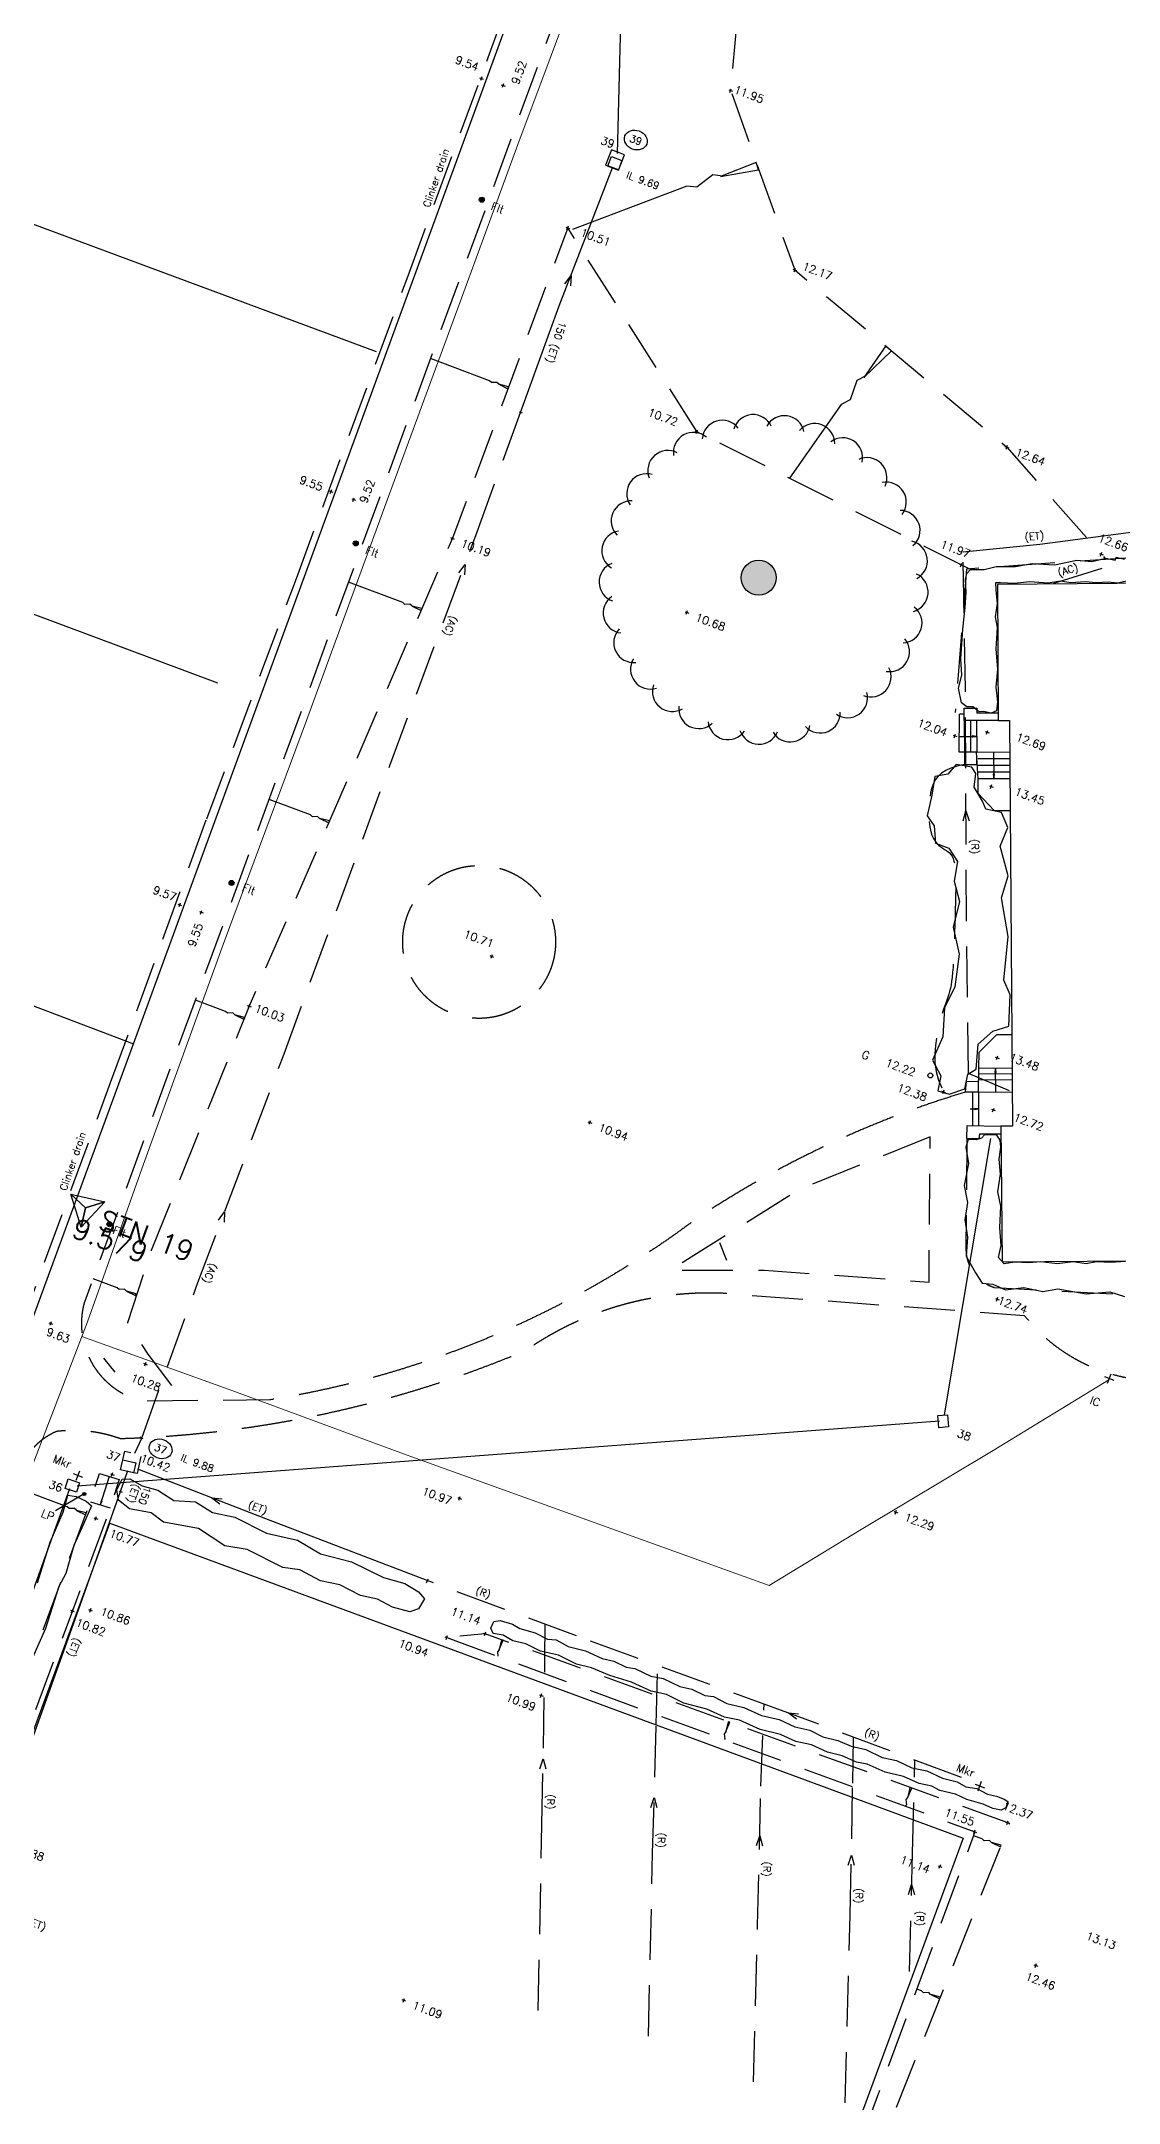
# Model space of a CAD drawing. Header units: millimetres. Extents: x 521005098 to 521837086, y 174609906 to 175681253.
# Drawn here: x 521393275 to 521447142, y 174879144 to 174982214 of the extents above; entities that cross this region are included whole.
import ezdxf
from ezdxf.enums import TextEntityAlignment as Align

# ---------------------------------------------------------------- set-up
doc = ezdxf.new("R2010")
doc.units = ezdxf.units.MM
doc.header["$LTSCALE"] = 200
for name, pattern in [('layout$0$DASHED', [19.05, 12.7, -6.35]), ('layout$0$HIDDEN', [9.525, 6.35, -3.175]), ('layout$0$survey$0$DASHED', [19.05, 12.7, -6.35])]:
    doc.linetypes.add(name, pattern=pattern)
for name, color, linetype in [('layout$0$ED-CHAMBER', 7, 'layout$0$HIDDEN'), ('layout$0$ED-STORM', 3, 'Continuous'), ('layout$0$EX_MCWS', 7, 'Continuous'), ('layout$0$survey$0$BOUNDARY', 8, 'Continuous'), ('layout$0$survey$0$BT', 8, 'Continuous'), ('layout$0$survey$0$BUILDING', 8, 'Continuous'), ('layout$0$survey$0$CONTROL', 8, 'Continuous'), ('layout$0$survey$0$DETAIL', 8, 'Continuous'), ('layout$0$survey$0$LEVEL', 8, 'Continuous'), ('layout$0$survey$0$MH_NUMBER', 8, 'Continuous'), ('layout$0$survey$0$SERVICE', 8, 'Continuous'), ('layout$0$survey$0$STAIRS', 8, 'Continuous'), ('layout$0$survey$0$TEXT_SERVICE', 8, 'Continuous'), ('layout$0$survey$0$VEGETATION', 8, 'Continuous')]:
    doc.layers.add(name, color=color, linetype=linetype)
doc.styles.add('layout$0$ROMANS', font='Romans.shx')
doc.styles.add('layout$0$survey$0$ROMANS', font='Romans.shx')

# ---------------------------------------------------------------- blocks, each defined once
blk = doc.blocks.new('layout$0$S')
at = {"layer": 'layout$0$ED-STORM'}
blk.add_lwpolyline([(-0.5, 0.15), (0, 0), (-0.5, -0.15)], dxfattribs=at)
blk = doc.blocks.new('layout')
at = {"layer": 'layout$0$survey$0$SERVICE', "linetype": 'Continuous'}
h = blk.add_hatch(color=256, dxfattribs=at)
edge = h.paths.add_edge_path()
edge.add_arc((521415298.6, 174974288.9), 125, 0, 360)
h = blk.add_hatch(color=256, dxfattribs=at)
edge = h.paths.add_edge_path()
edge.add_arc((521409000, 174957107.3), 125, 0, 360)
h = blk.add_hatch(color=256, dxfattribs=at)
edge = h.paths.add_edge_path()
edge.add_arc((521402786.6, 174940130.7), 125, 0, 360)
h = blk.add_hatch(color=256, dxfattribs=at)
edge = h.paths.add_edge_path()
edge.add_arc((521396685, 174923068.5), 125, 0, 360)
h = blk.add_hatch(color=256, dxfattribs=at)
edge = h.paths.add_edge_path()
edge.add_arc((521395428.3, 174909582.3), 80, 0, 360)
at = {"layer": 'layout$0$survey$0$VEGETATION', "linetype": 'Continuous'}
h = blk.add_hatch(color=256, dxfattribs=at)
edge = h.paths.add_edge_path()
edge.add_arc((521429138.7, 174955389.5), 875.4, 0, 360)
at = {"layer": 'layout$0$ED-CHAMBER'}
blk.add_lwpolyline([(521422129.9, 174975760.8), (521422430.6, 174976534), (521421787.7, 174976784.1), (521421486.9, 174976011), (521422129.9, 174975760.8)], dxfattribs=at)
at = {"layer": 'layout$0$ED-CHAMBER', "flags": 128}
blk.add_lwpolyline([(521397240.8, 174910793.9), (521397446.7, 174911728.2), (521398279.1, 174911548.3), (521398064.2, 174910605.5), (521397240.8, 174910793.9)], dxfattribs=at)
at = {"layer": 'layout$0$ED-STORM'}
for points in [[(521422088.7, 174976604.1), (521422223.1, 174981842.3), (521422424.8, 174989707.6), (521422587.6, 174996033.5), (521422624.5, 174997466.5), (521422755, 175002076.4)], [(521417235.6, 174963648.9), (521419172.8, 174968979.4), (521421847.3, 174975940.1)], [(521417173, 174963688), (521417314.7, 174963635.2)], [(521439361, 174956679), (521443195.4, 174957073.6), (521449387.7, 174957880.9), (521453275.1, 174958354.4)], [(521398208.8, 174912433.7), (521398359.9, 174912357)], [(521390106.7, 174889546.8), (521392384, 174896090.2), (521395242.8, 174904076.3), (521397241.9, 174909708.5), (521397606.2, 174910760)], [(521412573.8, 174905257.1), (521404510.2, 174908334.4), (521398101, 174910815.5)], [(521397166.4, 174909722.8), (521397325.8, 174909665.2)], [(521412596.2, 174905324.6), (521412513.1, 174905122)]]:
    blk.add_lwpolyline(points, dxfattribs=at)
at = {"layer": 'layout$0$ED-STORM', "linetype": 'layout$0$DASHED'}
for points in [[(521385021.1, 174898180.7), (521388404.7, 174907395.4), (521392125.3, 174917595.6), (521396744.4, 174930153), (521401547, 174943329.4), (521406030.6, 174955348.3), (521411610.3, 174970483.1), (521417683.7, 174987028), (521421333, 174996770.2), (521421333, 174996770.2), (521422510.1, 174999922.5)], [(521397950.1, 174911620.3), (521398297.2, 174912377.7), (521401111.6, 174920148.4), (521405414.6, 174931590.2), (521410701.7, 174946003.1), (521415070.2, 174957690.7), (521417235.6, 174963648.9)], [(521443891.7, 174955119.6), (521448513, 174956548.9), (521452410.2, 174957779.1), (521453378.4, 174958100.8)], [(521441680.3, 174929743.6), (521439638.1, 174930607.3), (521439525.2, 174938250.2), (521439475.4, 174949816.9), (521439361, 174956679)], [(521439285.3, 174895409.8), (521430279.5, 174898761.7), (521420026.4, 174902483.9), (521412572.2, 174905252.2)], [(521418112.1, 174883758.7), (521418307.7, 174893060.4), (521418455.6, 174901328.8), (521418463.5, 174903081.7)], [(521423628.8, 174882477.5), (521423840.9, 174891618.7), (521424022.8, 174898050.7), (521424087.8, 174900978.2)], [(521428875.9, 174880188.6), (521429087.4, 174888002.5), (521429252.2, 174894964.7), (521429408.1, 174899087.8)], [(521433463.6, 174879140.2), (521433716.9, 174888535.2), (521433843.9, 174895124.6), (521433874.9, 174897399.8)], [(521436680.4, 174885701.9), (521436823.2, 174891611.7), (521436950.7, 174896263.4)]]:
    blk.add_lwpolyline(points, dxfattribs=at)
at = {"layer": 'layout$0$ED-STORM'}
for centre in [(521423001.6, 174977274.5), (521399242.7, 174911836.5)]:
    blk.add_ellipse(centre, major_axis=(546.6, -203.5), ratio=0.82667445, dxfattribs=at)
at = {"layer": 'layout$0$EX_MCWS', "lineweight": 0, "ltscale": 0.5}
for points in [[(521392864.1, 174911099.5), (521395583.4, 174918195.2), (521398392.8, 174926063.9), (521402370.6, 174937056.7), (521406532.8, 174948250.8), (521410517.2, 174959134.4), (521414218.9, 174969180.3), (521417105.4, 174977055.6), (521420433.3, 174985972.9)], [(521392864.1, 174911099.5), (521395583.4, 174918195.2), (521398392.8, 174926063.9), (521402370.6, 174937056.7), (521406532.8, 174948250.8), (521410517.2, 174959134.4), (521414218.9, 174969180.3), (521417105.4, 174977055.6), (521420433.3, 174985972.9)], [(521395302, 174917458.8), (521402855.8, 174914732.4), (521411572, 174911524.5), (521421796.2, 174907844.1), (521429663.4, 174905013.9), (521434177.8, 174907752.4), (521440861.9, 174911758.1), (521446647.3, 174915296)], [(521395302, 174917458.8), (521402855.8, 174914732.4), (521411572, 174911524.5), (521421796.2, 174907844.1), (521429663.4, 174905013.9), (521434177.8, 174907752.4), (521440861.9, 174911758.1), (521446647.3, 174915296)]]:
    blk.add_lwpolyline(points, dxfattribs=at)
at = {"layer": 'layout$0$survey$0$BOUNDARY', "linetype": 'Continuous'}
for p, q in [((521380919.8, 174977507.7), (521410016.6, 174966696.3)), ((521402106.5, 174950111.8), (521376304.7, 174959776.7)), ((521368059.6, 174943366.4), (521397893.7, 174932091)), ((521383442.1, 174872232.9), (521396710.4, 174908116.2))]:
    blk.add_line(p, q, dxfattribs=at)
at = {"layer": 'layout$0$survey$0$BOUNDARY', "linetype": 'Continuous', "flags": 128}
blk.add_lwpolyline([(521380524.8, 174977595.4), (521368059.6, 174943366.4), (521355467.2, 174908879.8), (521385296.8, 174897793.5), (521397893.7, 174932091), (521404020.3, 174948857.3), (521423062.3, 175000899.2), (521393006.7, 175011893)], close=True, dxfattribs=at)
blk.add_lwpolyline([(521396710.4, 174908116.2), (521439370.2, 174892369.8), (521426162.4, 174856571.9)], dxfattribs=at)
at = {"layer": 'layout$0$survey$0$BT', "linetype": 'Continuous', "flags": 128}
for points in [[(521440726.8, 174927361.9), (521438408.3, 174913532.4)], [(521438183.9, 174913227.8), (521395074.6, 174909980.2)], [(521394691.5, 174909845.7), (521376156.7, 174858293.1), (521372885.4, 174859364.6)]]:
    blk.add_lwpolyline(points, dxfattribs=at)
at = {"layer": 'layout$0$survey$0$BUILDING', "linetype": 'Continuous', "flags": 128}
blk.add_lwpolyline([(521462390.1, 174948417.2), (521462407.2, 174958267.2), (521454999.5, 174958205.2), (521455011.4, 174955164.9), (521441081.4, 174955045), (521441119.8, 174948250.2), (521441672.4, 174948248.8), (521441832, 174927969), (521441250, 174927978.4), (521441312.8, 174921192.6), (521462574.6, 174921361.8), (521462547.5, 174928157.9), (521459179.4, 174928139.6), (521459069.3, 174948399.1), (521462390.1, 174948417.2)], dxfattribs=at)
at = {"layer": 'layout$0$survey$0$CONTROL', "linetype": 'Continuous'}
for p, q in [((521395492.4, 174923895.6), (521394759.1, 174924575.5)), ((521394759.1, 174924575.5), (521396447.9, 174924190.7)), ((521395270.3, 174922920.5), (521394759.1, 174924575.5)), ((521394759.1, 174924575.5), (521395492.4, 174923895.6)), ((521396447.9, 174924190.7), (521395270.3, 174922920.5)), ((521395270.3, 174922920.5), (521395492.4, 174923895.6)), ((521395492.4, 174923895.6), (521395270.3, 174922920.5)), ((521395492.4, 174923895.6), (521396447.9, 174924190.7)), ((521396447.9, 174924190.7), (521395492.4, 174923895.6))]:
    blk.add_line(p, q, dxfattribs=at)
at = {"layer": 'layout$0$survey$0$DETAIL', "linetype": 'Continuous'}
for p, q in [((521439417.9, 174948574.7), (521439174.1, 174948575)), ((521441119.8, 174948250.2), (521439417.1, 174948254.7)), ((521441120.8, 174948620.2), (521440048, 174948623)), ((521440012.7, 174946662.4), (521439165.4, 174946663.5)), ((521440907.6, 174943753.9), (521441707.8, 174943760.2)), ((521441044.1, 174932552.9), (521441795.9, 174932558.9)), ((521427547.4, 174921259.2), (521427191.6, 174922146.1)), ((521396973.9, 174915665), (521396410.1, 174916378.5))]:
    blk.add_line(p, q, dxfattribs=at)
at = {"layer": 'layout$0$survey$0$DETAIL', "linetype": 'layout$0$survey$0$DASHED'}
blk.add_line((521395732.8, 174909193.7), (521396724.6, 174908880.7), dxfattribs=at)
at = {"layer": 'layout$0$survey$0$DETAIL', "linetype": 'layout$0$survey$0$DASHED', "flags": 128}
for points in [[(521461999.9, 175072278.9), (521456182.7, 175057615.3), (521443407.4, 175024756.8), (521435939.5, 175006174.4), (521428288.1, 174985877.3), (521427738.8, 174979744.9), (521430941.7, 174970781.5), (521441547.2, 174961919.4), (521446499.8, 174956306.2)], [(521439666.2, 174955833.5), (521426054.1, 174962695.1), (521419592.7, 174972887.3), (521413827.4, 174957361.9), (521403670.5, 174933972.8), (521398774.3, 174921748.6), (521397587.8, 174918131.7), (521398611.5, 174916575.7), (521400380.7, 174914239.9)], [(521447750.6, 174956392.8), (521439536.9, 174955824.5), (521438960.4, 174948658)], [(521439422.2, 174946053.1), (521439056.5, 174945962.3), (521438749.3, 174945862), (521438494.5, 174945749), (521438286.2, 174945620.2), (521438118.5, 174945472.6), (521437985.4, 174945303.1), (521437880.9, 174945108.5), (521437799.3, 174944885.8), (521437735.3, 174944633.9), (521437687.9, 174944359.2), (521437656.9, 174944070.3), (521437642, 174943775.7), (521437643, 174943483.9), (521437659.6, 174943203.5), (521437691.7, 174942942.9), (521437738.9, 174942710.7), (521437800.8, 174942513.2), (521437875, 174942348.4), (521437959, 174942211.9), (521438050.2, 174942099.5), (521438146, 174942006.9), (521438243.7, 174941929.9), (521438340.8, 174941864.3), (521438434.7, 174941805.7), (521438523.1, 174941749.8), (521438605.2, 174941692.3), (521438680.5, 174941628.8), (521438748.6, 174941554.8), (521438808.9, 174941465.8), (521438861, 174941357.6), (521438904.4, 174941225.5), (521438938.6, 174941065.3), (521438963.5, 174940873.5), (521438979.9, 174940651.3), (521438989, 174940400.7), (521438992.1, 174940123.9), (521438990.2, 174939823), (521438984.6, 174939500.2), (521438976.5, 174939157.5), (521438967, 174938797.2), (521438957.1, 174938422.1), (521438946.7, 174938038), (521438935.7, 174937651.5), (521438923.6, 174937269.2), (521438910.2, 174936897.7), (521438895.2, 174936543.6), (521438878.4, 174936213.4), (521438859.5, 174935913.7), (521438838.1, 174935649.3), (521438814, 174935417), (521438786.9, 174935211.8), (521438756.5, 174935028.9), (521438722.6, 174934863.2), (521438684.8, 174934709.8), (521438642.8, 174934563.8), (521438596.5, 174934420.1), (521438545.5, 174934273.7), (521438490.3, 174934119.6), (521438431.5, 174933952.4), (521438369.5, 174933767.1), (521438304.9, 174933558.5), (521438238.2, 174933321.4), (521438169.9, 174933050.6), (521438100.5, 174932740.9), (521438032.7, 174932389.4), (521437976.9, 174932002.3), (521437945.9, 174931587.9), (521437952.4, 174931154.7), (521438008.9, 174930711.1), (521438128.1, 174930265.6), (521438322.7, 174929826.4), (521438605.3, 174929402.1)], [(521382806.1, 174874244.4), (521382887.2, 174874270.4), (521395732.8, 174909193.7), (521396180.6, 174910612.7), (521397172.4, 174910299.7), (521396724.6, 174908880.7), (521394831, 174903742.4), (521390601.1, 174892372.9), (521384601.4, 174875997.7), (521383677.1, 174873416.4), (521377798.9, 174857692.1), (521370075.1, 174836713.1)], [(521413552, 174902404.9), (521439948.5, 174892692.9), (521427825, 174859865.1)]]:
    blk.add_lwpolyline(points, dxfattribs=at)
for points in [[(521439472.3, 174929672.1, 0.07393829), (521425986.2, 174923313.5, -0.12174737), (521404696.2, 174914286.3), (521398264, 174914217.1, -0.41495432), (521395447.7, 174919184.1), (521401602.1, 174935947), (521409246.2, 174956822.3), (521414614.6, 174971446), (521422009.1, 174991648.1), (521425648.5, 175001922)], [(521439542.9, 174927326.5), (521439502.1, 174921852.1, 0.33100044), (521440920.9, 174919907.5), (521447879, 174919534.6)], [(521380765.9, 174879144.4), (521387334.4, 174897093.8), (521390385.8, 174905477.1), (521392409.7, 174911187.3, -0.17850136), (521394051.3, 174912723, -0.11801483), (521397225.5, 174912355.2, 0.09272419), (521417507.7, 174916767.7, -0.18538967), (521428659.3, 174919520.5), (521442420.2, 174918512.1, 0.36892566), (521453376.8, 174916339.4), (521463404.9, 174916334.7)], [(521416559.4, 174822109.5), (521416301.3, 174822501.2), (521422247.3, 174841795.7), (521426002.6, 174851766.1, 0.91943553), (521429245.6, 174860328.3), (521433130.4, 174871660.5), (521441697.5, 174893102.1), (521415461, 174902594.4), (521413552, 174902404.9)]]:
    blk.add_lwpolyline(points, format="xyb", dxfattribs=at)
at = {"layer": 'layout$0$survey$0$DETAIL', "flags": 128}
for points in [[(521427234.1, 174975455.7), (521429125.3, 174975782.6), (521429023.1, 174976150.7)], [(521434399.3, 174965401.4), (521435782.9, 174966731.4), (521435492.1, 174966979.1)], [(521416155.1, 174965066), (521416605.7, 174964843.6), (521416640.8, 174964937.3)], [(521411814.9, 174953974.9), (521412265.6, 174953752.6), (521412300.7, 174953846.2)], [(521407198.8, 174943357.7), (521407649.4, 174943135.4), (521407684.5, 174943229)], [(521402955.9, 174933536.1), (521403406.6, 174933313.8), (521403441.7, 174933407.5)], [(521397542.6, 174919720.2), (521397993.3, 174919497.9), (521398028.4, 174919591.5)], [(521395041.5, 174908761.7), (521395492.2, 174908539.4), (521395527.3, 174908633)], [(521416174.7, 174901802.7), (521416372.7, 174902264.5), (521416277.3, 174902294.6)], [(521427507.1, 174897702.7), (521427705.1, 174898164.5), (521427609.8, 174898194.6)], [(521436590.9, 174894416.2), (521436788.9, 174894878), (521436693.5, 174894908.1)], [(521440780.1, 174892156.2), (521441230.7, 174891933.9), (521441265.8, 174892027.5)], [(521437744.5, 174884558.6), (521438195.1, 174884336.2), (521438230.2, 174884429.9)]]:
    blk.add_lwpolyline(points, close=True, dxfattribs=at)
for points in [[(521427385.9, 174975482), (521427356, 174975473.7), (521426852.5, 174975532.1), (521426049.5, 174974912.7), (521425545.7, 174974971), (521419827, 174972800.1)], [(521416155.1, 174965066), (521416147.5, 174965068.8), (521416049.9, 174965158.8), (521415784.5, 174965151.4), (521415686.9, 174965241.4), (521412742.1, 174966345.3)], [(521434510.3, 174965508.1), (521434490.2, 174965484.6), (521434040.3, 174965250.9), (521433722.1, 174964288), (521433272.1, 174964054.2), (521430675.1, 174960365.8)], [(521411814.9, 174953974.9), (521411807.3, 174953977.7), (521411709.8, 174954067.7), (521411444.4, 174954060.4), (521411346.7, 174954150.4), (521408639.4, 174955165.2)], [(521407198.8, 174943357.7), (521407191.2, 174943360.5), (521407093.6, 174943450.5), (521406828.2, 174943443.2), (521406730.6, 174943533.2), (521404663.7, 174944307.9)], [(521402955.9, 174933536.1), (521402948.4, 174933539), (521402850.8, 174933629), (521402585.4, 174933621.6), (521402487.7, 174933711.6), (521400987.8, 174934273.9)], [(521440975.7, 174930840.6), (521440983.6, 174930848.5)], [(521397542.6, 174919720.2), (521397535, 174919723.1), (521397437.5, 174919813.1), (521397172.1, 174919805.7), (521397074.4, 174919895.7), (521395874.2, 174920345.6)], [(521395041.5, 174908761.7), (521395034, 174908764.6), (521394936.4, 174908854.6), (521394671, 174908847.2), (521394573.3, 174908937.2), (521391959.5, 174909917)], [(521416174.7, 174901802.7), (521416172.3, 174901795), (521416087.6, 174901692.7), (521416106.1, 174901465.2)], [(521427507.1, 174897702.7), (521427504.7, 174897694.9), (521427420, 174897592.7), (521427441.5, 174897328.1), (521427420.3, 174897302.4)], [(521436590.9, 174894416.2), (521436588.4, 174894408.5), (521436503.8, 174894306.2), (521436525.2, 174894041.6), (521436468.7, 174893973.3)], [(521440780.1, 174892156.2), (521440772.5, 174892159), (521440674.9, 174892249), (521440409.5, 174892241.7), (521440311.9, 174892331.7), (521439875.5, 174892495.2)], [(521437744.5, 174884558.6), (521437736.9, 174884561.4), (521437639.3, 174884651.4), (521437373.9, 174884644.1), (521437276.3, 174884734.1), (521437041.7, 174884822)]]:
    blk.add_lwpolyline(points, dxfattribs=at)
at = {"layer": 'layout$0$survey$0$DETAIL', "linetype": 'Continuous', "flags": 128}
for points in [[(521439417.1, 174948254.7), (521439418.6, 174948864.7), (521440048.6, 174948863), (521440048, 174948623)], [(521439423, 174946663.1), (521439422.2, 174946053.1), (521440052.2, 174946052.3), (521440052.5, 174946305.7)], [(521440012.7, 174946662.4), (521440098, 174945344.6), (521440104.4, 174944627.6), (521440907.6, 174943753.9)], [(521440122, 174929666.4), (521440150.8, 174930866.8), (521440159.2, 174931670.4), (521441044.1, 174932552.9)], [(521440122, 174929666.4), (521439472.3, 174929672.1), (521439535.2, 174930223.8), (521440135, 174930209.4)], [(521441253.7, 174927573.8), (521440176.7, 174927563.8), (521440147.2, 174927337), (521439542.6, 174927348.6), (521439559.8, 174928005.5), (521441250, 174927978.4)]]:
    blk.add_lwpolyline(points, dxfattribs=at)
at = {"layer": 'layout$0$survey$0$DETAIL', "linetype": 'layout$0$survey$0$DASHED', "flags": 128}
blk.add_lwpolyline([(521437720, 174927433), (521431196.3, 174924814.7), (521424728.4, 174920779.4), (521429409.9, 174920778.6), (521437655.9, 174920169.8)], close=True, dxfattribs=at)
at = {"layer": 'layout$0$survey$0$DETAIL', "linetype": 'layout$0$survey$0$DASHED'}
blk.add_circle((521415165.8, 174937181.4), 3821.1, dxfattribs=at)
at = {"layer": 'layout$0$survey$0$LEVEL', "flags": 128}
for points in [[(521415188.4, 174980389.3), (521415375.8, 174980319.5)], [(521415247.2, 174980260.7), (521415317, 174980448.1)], [(521416272.3, 174980040.4), (521416459.7, 174979970.6)], [(521416331.1, 174979911.8), (521416400.9, 174980099.3)], [(521427645.1, 174979779.8), (521427832.5, 174979710)], [(521427703.9, 174979651.2), (521427773.7, 174979838.6)], [(521419499, 174972922.2), (521419686.4, 174972852.4)], [(521419557.8, 174972793.6), (521419627.6, 174972981.1)], [(521430848, 174970816.4), (521431035.4, 174970746.6)], [(521430906.8, 174970687.8), (521430976.6, 174970875.2)], [(521425960.4, 174962730), (521426147.8, 174962660.2)], [(521426019.2, 174962601.4), (521426089, 174962788.8)], [(521441453.5, 174961954.3), (521441640.9, 174961884.5)], [(521441512.3, 174961825.7), (521441582.1, 174962013.1)], [(521407668.4, 174959737.5), (521407855.8, 174959667.7)], [(521407727.2, 174959608.9), (521407797, 174959796.3)], [(521408797.8, 174959331.1), (521408985.2, 174959261.3)], [(521408856.6, 174959202.5), (521408926.4, 174959389.9)], [(521413733.7, 174957396.7), (521413921.1, 174957327)], [(521413792.5, 174957268.1), (521413862.3, 174957455.6)], [(521446173.8, 174956604.4), (521446361.2, 174956534.6)], [(521446232.6, 174956475.8), (521446302.4, 174956663.3)], [(521439176.3, 174956068.1), (521439363.8, 174955998.3)], [(521439235.2, 174955939.5), (521439304.9, 174956126.9)], [(521425458.1, 174953693.6), (521425645.5, 174953623.9)], [(521425516.9, 174953565), (521425586.7, 174953752.5)], [(521438857.6, 174947519), (521439045, 174947449.2)], [(521438916.4, 174947390.4), (521438986.2, 174947577.8)], [(521440471.5, 174947700.1), (521440658.9, 174947630.3)], [(521440530.3, 174947571.5), (521440600.1, 174947759)], [(521440734.4, 174944857.8), (521440804.1, 174945045.2)], [(521440675.5, 174944986.4), (521440863, 174944916.6)], [(521400107.4, 174939074.3), (521400294.9, 174939004.5)], [(521400166.2, 174938945.7), (521400236, 174939133.1)], [(521401181.4, 174938698.8), (521401368.8, 174938629)], [(521401240.2, 174938570.2), (521401310, 174938757.6)], [(521415704.9, 174936497.6), (521415892.4, 174936427.9)], [(521415763.8, 174936369), (521415833.5, 174936556.5)], [(521403576.8, 174934007.7), (521403764.2, 174933937.9)], [(521403635.6, 174933879.1), (521403705.4, 174934066.5)], [(521440968.5, 174931424.7), (521441155.9, 174931354.9)], [(521441027.3, 174931296.1), (521441097.1, 174931483.5)], [(521438281.7, 174929724.8), (521438469.1, 174929655)], [(521438340.5, 174929596.2), (521438410.3, 174929783.6)], [(521440778.8, 174928818.9), (521440966.3, 174928749.1)], [(521440837.6, 174928690.2), (521440907.4, 174928877.7)], [(521420604.3, 174928191.5), (521420791.7, 174928121.7)], [(521420663.1, 174928062.8), (521420732.9, 174928250.3)], [(521440975.9, 174919356.8), (521441163.3, 174919287)], [(521441034.7, 174919228.2), (521441104.5, 174919415.6)], [(521393715.1, 174918015.6), (521393784.9, 174918203.1)], [(521393656.2, 174918144.3), (521393843.7, 174918074.5)], [(521398448.1, 174915986.9), (521398517.9, 174916174.4)], [(521398389.3, 174916115.5), (521398576.7, 174916045.8)], [(521396730.5, 174910592.8), (521396917.9, 174910523)], [(521396789.3, 174910464.2), (521396859.1, 174910651.6)], [(521414094.7, 174909399.6), (521414282.2, 174909329.8)], [(521414153.6, 174909271), (521414223.4, 174909458.4)], [(521395910.1, 174908395.3), (521396097.5, 174908325.5)], [(521395968.9, 174908266.7), (521396038.7, 174908454.1)], [(521435903.2, 174908706.9), (521436090.6, 174908637.1)], [(521435962, 174908578.3), (521436031.8, 174908765.7)], [(521394737.3, 174903777.3), (521394924.8, 174903707.5)], [(521394796.2, 174903648.7), (521394865.9, 174903836.1)], [(521395639.1, 174903805.3), (521395826.5, 174903735.5)], [(521395697.9, 174903676.7), (521395767.7, 174903864.1)], [(521413458.3, 174902439.8), (521413645.7, 174902370)], [(521413517.1, 174902311.2), (521413586.9, 174902498.6)], [(521415367.2, 174902629.3), (521415554.7, 174902559.5)], [(521415426.1, 174902500.7), (521415495.9, 174902688.1)], [(521418178.9, 174899539.3), (521418366.4, 174899469.5)], [(521418237.7, 174899410.7), (521418307.5, 174899598.1)], [(521439837.3, 174892734.3), (521440024.7, 174892664.5)], [(521439896.1, 174892605.7), (521439965.9, 174892793.1)], [(521441487.5, 174893179.1), (521441674.9, 174893109.3)], [(521441546.3, 174893050.5), (521441616.1, 174893237.9)], [(521438112.7, 174890997.5), (521438300.1, 174890927.7)], [(521438171.5, 174890868.9), (521438241.3, 174891056.3)], [(521442904.3, 174886043.7), (521443091.8, 174885973.9)], [(521442963.2, 174885915.1), (521443033, 174886102.5)], [(521411305.6, 174884305.7), (521411493, 174884236)], [(521411364.4, 174884177.1), (521411434.2, 174884364.6)]]:
    blk.add_lwpolyline(points, dxfattribs=at)
at = {"layer": 'layout$0$survey$0$SERVICE'}
for p, q in [((521446434, 174915449.4), (521446902.6, 174915274.9)), ((521446581, 174915127.9), (521446755.5, 174915596.4)), ((521394877.1, 174910599.1), (521395345.7, 174910424.6)), ((521395024.2, 174910277.6), (521395198.7, 174910746.2)), ((521439960, 174895067.6), (521440428.6, 174894893.1)), ((521440107, 174894746.1), (521440281.5, 174895214.7))]:
    blk.add_line(p, q, dxfattribs=at)
at = {"layer": 'layout$0$survey$0$SERVICE', "linetype": 'Continuous', "flags": 128}
for points in [[(521421783.4, 174976456.3), (521422305.7, 174976254.5), (521422125.5, 174975788.1), (521421603.1, 174975990)], [(521438101.7, 174913504.3), (521438580.3, 174913541.1), (521438627, 174912932.9), (521438148.4, 174912896.1)], [(521397357.8, 174911281.5), (521398000.3, 174911130.7), (521397886.1, 174910643.9), (521397243.5, 174910794.7)], [(521394625.2, 174910332.8), (521395192.9, 174910138.5), (521395030.9, 174909665.4), (521394463.2, 174909859.8)]]:
    blk.add_lwpolyline(points, close=True, dxfattribs=at)
at = {"layer": 'layout$0$survey$0$SERVICE', "linetype": 'Continuous'}
for centre, radius in [((521415298.6, 174974288.9), 125), ((521409000, 174957107.3), 125), ((521402786.6, 174940130.7), 125), ((521437723.1, 174930506.4), 125), ((521396685, 174923068.5), 125), ((521395428.3, 174909582.3), 80)]:
    blk.add_circle(centre, radius, dxfattribs=at)
at = {"layer": 'layout$0$survey$0$STAIRS', "linetype": 'Continuous'}
for p, q in [((521439165.4, 174946663.5), (521439174.1, 174948575)), ((521439417.1, 174948254.7), (521439423, 174946663.1)), ((521439727.1, 174948255.8), (521439733, 174946664.3)), ((521440037.1, 174948257), (521440043, 174946665.4)), ((521441684.9, 174946660.1), (521440012.7, 174946662.4)), ((521441687.5, 174946330.7), (521440090.2, 174946332.8)), ((521441690.1, 174946001.3), (521440092.8, 174946003.4)), ((521441692.7, 174945671.9), (521440095.4, 174945674)), ((521441695.3, 174945342.5), (521440098, 174945344.6)), ((521440150.8, 174930866.8), (521441809.1, 174930879.9)), ((521439844.7, 174928000.9), (521439852.3, 174929668.8)), ((521440144.7, 174927999.6), (521440152.3, 174929667.4))]:
    blk.add_line(p, q, dxfattribs=at)
at = {"layer": 'layout$0$survey$0$STAIRS', "flags": 128}
for points in [[(521439169, 174947453.7), (521440040, 174947461.2)], [(521439819.8, 174947481.4), (521439866.1, 174947435.9)], [(521439820, 174947467.2), (521439853.6, 174947434.1)], [(521439820.1, 174947453.1), (521439841.2, 174947432.3)], [(521439820.2, 174947438.9), (521439828.8, 174947430.5)], [(521439826.9, 174947488.5), (521439878.5, 174947437.7)], [(521439843.2, 174947486.4), (521439890.9, 174947439.5)], [(521439859.7, 174947484.3), (521439903.3, 174947441.3)], [(521439876, 174947482.2), (521439915.8, 174947443.1)], [(521439892.5, 174947480.1), (521439928.2, 174947444.9)], [(521439908.9, 174947478), (521439940.6, 174947446.7)], [(521439925.2, 174947475.9), (521439953.1, 174947448.6)], [(521439941.7, 174947473.8), (521439965.5, 174947450.4)], [(521439958, 174947471.7), (521439977.9, 174947452.2)], [(521439974.4, 174947469.6), (521439990.3, 174947454)], [(521439990.9, 174947467.5), (521440002.8, 174947455.8)], [(521440007.2, 174947465.4), (521440015.2, 174947457.6)], [(521440885.3, 174946661.2), (521440896.6, 174945343.5)], [(521440874.3, 174945563.4), (521440865.9, 174945554.8)], [(521440888.5, 174945563.5), (521440867.7, 174945542.3)], [(521440902.6, 174945563.6), (521440869.5, 174945529.9)], [(521440916.8, 174945563.7), (521440871.3, 174945517.5)], [(521440923.9, 174945556.7), (521440873.1, 174945505)], [(521440921.8, 174945540.3), (521440874.9, 174945492.6)], [(521440919.7, 174945523.9), (521440876.8, 174945480.2)], [(521440917.6, 174945507.5), (521440878.6, 174945467.8)], [(521440915.5, 174945491.1), (521440880.4, 174945455.4)], [(521440913.4, 174945474.7), (521440882.2, 174945442.9)], [(521440911.3, 174945458.3), (521440884, 174945430.5)], [(521440909.2, 174945441.9), (521440885.8, 174945418.1)], [(521440907.1, 174945425.5), (521440887.6, 174945405.7)], [(521440905, 174945409.1), (521440889.4, 174945393.2)], [(521440902.9, 174945392.7), (521440891.2, 174945380.8)], [(521440900.8, 174945376.3), (521440893, 174945368.4)], [(521440952.7, 174930660.2), (521441003.5, 174930711.9)], [(521440954.8, 174930676.6), (521441001.6, 174930724.3)], [(521440956.9, 174930693), (521440999.8, 174930736.7)], [(521440959, 174930709.4), (521440998, 174930749.1)], [(521440959.8, 174930653.2), (521441005.3, 174930699.4)], [(521440961.1, 174930725.8), (521440996.2, 174930761.5)], [(521440963.2, 174930742.2), (521440994.4, 174930774)], [(521440965.3, 174930758.6), (521440992.6, 174930786.4)], [(521440967.4, 174930775), (521440990.8, 174930798.8)], [(521440969.5, 174930791.4), (521440989, 174930811.2)], [(521440971.6, 174930807.8), (521440987.2, 174930823.7)], [(521440973.7, 174930824.2), (521440985.4, 174930836.1)], [(521440974, 174930653.3), (521441007.1, 174930687)], [(521440990.4, 174929658.9), (521440980, 174930873.4)], [(521440988.1, 174930653.4), (521441008.9, 174930674.6)], [(521441002.3, 174930653.5), (521441010.7, 174930662.1)], [(521439713, 174928829.7), (521440148.5, 174928833.5)], [(521439928.3, 174928853.6), (521439974.5, 174928808.2)], [(521439928.4, 174928839.5), (521439962.1, 174928806.4)], [(521439928.5, 174928825.3), (521439949.7, 174928804.6)], [(521439928.7, 174928811.2), (521439937.2, 174928802.8)], [(521439935.3, 174928860.8), (521439987, 174928810)], [(521439951.7, 174928858.6), (521439999.4, 174928811.8)], [(521439968.1, 174928856.5), (521440011.8, 174928813.6)], [(521439984.5, 174928854.5), (521440024.2, 174928815.4)], [(521440000.9, 174928852.4), (521440036.7, 174928817.2)], [(521440017.3, 174928850.3), (521440049.1, 174928819)], [(521440033.7, 174928848.1), (521440061.5, 174928820.8)], [(521440050.1, 174928846.1), (521440073.9, 174928822.6)], [(521440066.5, 174928844), (521440086.4, 174928824.4)], [(521440082.9, 174928841.9), (521440098.8, 174928826.3)], [(521440099.3, 174928839.8), (521440111.2, 174928828.1)], [(521440115.7, 174928837.7), (521440123.7, 174928829.9)], [(521396677.2, 174910458.3), (521396228.7, 174909037.2)], [(521396242.9, 174909067), (521396233, 174909061.9)], [(521396249.9, 174909082), (521396235.1, 174909074.3)], [(521396257, 174909096.9), (521396237.2, 174909086.7)], [(521396264, 174909111.9), (521396239.3, 174909099)], [(521396271.1, 174909126.8), (521396241.5, 174909111.4)], [(521396278.1, 174909141.8), (521396243.6, 174909123.8)], [(521396285.2, 174909156.7), (521396245.7, 174909136.2)], [(521396292.3, 174909171.7), (521396247.8, 174909148.5)], [(521396299.4, 174909186.6), (521396249.9, 174909160.9)], [(521396306.4, 174909201.6), (521396252.1, 174909173.3)], [(521396313.5, 174909216.5), (521396254.2, 174909185.6)], [(521396320.5, 174909231.4), (521396256.3, 174909198)], [(521396315.9, 174909240.3), (521396258.4, 174909210.4)], [(521396302.5, 174909244.6), (521396260.5, 174909222.8)], [(521396289, 174909248.9), (521396262.7, 174909235.2)], [(521396275.5, 174909253.1), (521396264.8, 174909247.6)]]:
    blk.add_lwpolyline(points, dxfattribs=at)
for points in [[(521440040, 174947461.2), (521439819.8, 174947489.4), (521439820.3, 174947429.2)], [(521440896.6, 174945343.5), (521440924.8, 174945563.8), (521440864.6, 174945563.3)], [(521440980, 174930873.4), (521440951.8, 174930653.1), (521441012, 174930653.6)], [(521440148.5, 174928833.5), (521439928.2, 174928861.6), (521439928.7, 174928801.5)], [(521396228.7, 174909037.2), (521396323.6, 174909237.9), (521396266.2, 174909256)]]:
    blk.add_lwpolyline(points, close=True, dxfattribs=at)
at = {"layer": 'layout$0$survey$0$STAIRS', "linetype": 'Continuous', "flags": 128}
for points in [[(521441811.5, 174930572.8), (521440144.1, 174930587.4)], [(521441818.8, 174929651.6), (521440122, 174929666.4)], [(521441813.9, 174930265.8), (521440136.7, 174930280.4)]]:
    blk.add_lwpolyline(points, dxfattribs=at)
at = {"layer": 'layout$0$survey$0$TEXT_SERVICE', "linetype": 'Continuous'}
blk.add_line((521395428.3, 174909582.3), (521393996.3, 174908736.8), dxfattribs=at)
at = {"layer": 'layout$0$survey$0$VEGETATION', "linetype": 'Continuous', "flags": 128}
for points in [[(521447012.5, 174956412.8), (521447424.1, 174956323.1)], [(521447616.5, 174955234.8), (521447077.1, 174955118), (521446615.4, 174955175.5), (521446018.6, 174955143.6), (521445473.2, 174955181.4), (521444744, 174955135.3), (521444226.4, 174955213.6), (521443608.9, 174955125.9), (521442680, 174955192.2), (521441934.1, 174955101.4), (521441234, 174955133.3), (521440981.5, 174955138.4), (521441003.3, 174954787.2), (521441066.4, 174954102.9), (521440969.2, 174953430.6), (521441068.1, 174952910.9), (521440996.9, 174951831.8), (521441078.9, 174950822.8), (521440998.9, 174949924.9), (521441078.8, 174949183.5), (521441025.6, 174948733.1), (521440765.1, 174948614.1), (521440380, 174948706.7), (521440168.1, 174948683.9), (521439841.1, 174948932.7), (521439539.9, 174948943.2), (521439278.6, 174949129.5), (521439123.4, 174949873.5), (521439300.3, 174950519.3), (521439249.4, 174951338.8), (521439341.9, 174952816.6), (521439466.1, 174953901.4), (521439510.1, 174954669.7), (521439479.2, 174955303.8), (521439549.6, 174955595.3), (521439730.4, 174955807.6), (521440405.3, 174955810.4), (521441006, 174955955.3), (521441986.3, 174955958.8), (521442813, 174956095.8), (521443923.2, 174956038.2), (521445050.8, 174956266.4), (521445787.3, 174956195.5), (521446502.2, 174956374.1), (521446969.7, 174956263.6), (521447012.5, 174956412.8)], [(521440500, 174943826.9), (521440323.6, 174944212.3), (521439909.7, 174944925.8), (521440004.4, 174945609.7), (521439801.9, 174945924.9), (521439012.4, 174946059), (521438592.6, 174945576), (521437948.4, 174945456.3), (521437797.3, 174944513.7), (521437571.8, 174943478.8), (521437910.7, 174942993), (521437987.4, 174942125.4), (521438654.5, 174941877), (521439081.5, 174941198.5), (521438917.4, 174940220.8), (521439178.6, 174939204.5), (521438861.7, 174937924), (521439158.9, 174936574.7), (521438948.1, 174934935.1), (521438437.8, 174933886.5), (521438340.5, 174932444.3), (521437826, 174931277.3), (521438249, 174930480.6), (521438093, 174929739.5), (521438667.8, 174929565.4), (521439447.6, 174929834.4), (521439603.6, 174930575.5), (521440015.2, 174930821.8), (521440117.3, 174932062.4), (521440839.2, 174932712.6), (521441654.1, 174932968.6), (521441720.3, 174934542.2), (521441389.6, 174935264.6), (521441607.8, 174937460.9), (521441282.9, 174939380), (521441617.7, 174940493.9), (521441206.2, 174941965.7), (521441594.1, 174942900.1), (521441276.5, 174943657.7), (521440500, 174943826.9)], [(521441220.5, 174927273), (521441038.5, 174927516.6), (521440436.5, 174927529.8), (521440272, 174927371.3), (521440005.9, 174927294.5), (521439612.3, 174927300.4), (521439489.8, 174926924.1), (521439630.8, 174926098.1), (521439415.5, 174925000.3), (521439581.6, 174924147.3), (521439442, 174923295.2), (521439584.1, 174922424.8), (521439512.2, 174921475.8), (521439984.1, 174920640.8), (521440310.5, 174920123.7), (521440843.1, 174920066), (521441485.3, 174919782.9), (521442391.8, 174919902.5), (521443339.5, 174919707.8), (521444092.6, 174919840.6), (521445506.3, 174919580.1), (521446688.7, 174919684.8), (521447432, 174919460.8)], [(521447463.4, 174921198.4), (521446749.7, 174921147.7), (521446028.9, 174921196.3), (521445511.2, 174921081.4), (521444857.9, 174921192.9), (521444064.2, 174921092.8), (521443246, 174921186.5), (521442651.8, 174921143), (521441943.7, 174921178.1), (521441411.4, 174921095), (521441132.8, 174921409.7), (521441260.6, 174922012.7), (521441197.6, 174922906.4), (521441252.8, 174923975.8), (521441103.3, 174924687.9), (521441230.4, 174925572.4), (521441157.1, 174926320.5), (521441248.2, 174926919.5), (521441220.5, 174927273)], [(521411444.2, 174905105.7), (521412129.5, 174904696.8), (521412429.9, 174904334.9), (521412135.3, 174903835.7), (521411697.7, 174903683.3), (521410837.9, 174903916.4), (521410077.9, 174904329.9), (521409242.1, 174904510.6), (521408199, 174905040.4), (521407228.4, 174905238.7), (521406195.9, 174905797.1), (521405357.9, 174905913.4), (521403568, 174906798.2), (521402455.3, 174906995), (521401133.3, 174907857), (521399389.1, 174908169.4), (521398764.8, 174908640.8), (521397684.3, 174908836.5), (521397137.9, 174909268.3), (521397059, 174909787), (521397326.1, 174910329.1), (521397700.8, 174910341.8), (521398321, 174909991.3), (521399097.3, 174909767.5), (521399908.8, 174909258.7), (521400984.1, 174909195.4), (521401836.4, 174908649.7), (521402957.5, 174908417.1), (521404542.7, 174907620.1), (521406079.4, 174907276.3), (521407239.8, 174906594.1), (521408787.4, 174906191.8), (521410386, 174905400.8), (521411444.2, 174905105.7)], [(521393085.5, 174905145.1), (521393716.8, 174907171.3), (521394369.7, 174908676.7), (521394601.8, 174909520), (521395021, 174909449.9), (521395514.4, 174909225.7), (521395782.5, 174908994.4), (521395385.8, 174908064.9), (521394900.6, 174907002.3), (521394505.7, 174905611), (521394151, 174904947.5), (521393481, 174902858.8), (521392500.7, 174900639.5)]]:
    blk.add_lwpolyline(points, dxfattribs=at)
blk.add_lwpolyline([(521420481.5, 174901742.2), (521421319, 174901352.8), (521421904.6, 174901217.5), (521422522.9, 174900920), (521422957.5, 174900851.2), (521423741.3, 174900471.5), (521424364.3, 174900353.2), (521425201.8, 174899963.9), (521425791.9, 174899826.8), (521426444.9, 174899511.3), (521426878.3, 174899453.3), (521427553.1, 174899114.2), (521428403.1, 174898911.4), (521429284.3, 174898500.6), (521430165.5, 174898312), (521430941, 174897940.9), (521431706.4, 174897774.7), (521432350.9, 174897436.6), (521433093.1, 174897263.6), (521433756.3, 174896965), (521434505.3, 174896810.2), (521435307, 174896408.3), (521436022.5, 174896260.7), (521436804.2, 174895892.6), (521437547, 174895734.9), (521438325.4, 174895367.5), (521439070.4, 174895188.2), (521439502, 174894944.9), (521440054.7, 174894863.2), (521440581.2, 174894569), (521441032.9, 174894479.2), (521441407.4, 174894318.5), (521441602.8, 174894204.4), (521441492.4, 174893894.1), (521441267.5, 174893776.3), (521440850.5, 174893864.4), (521440361.1, 174894077.6), (521439551.9, 174894306.6), (521438976.7, 174894567.2), (521438199.9, 174894758.3), (521437802.4, 174894968.3), (521437168.2, 174895111.3), (521436374, 174895463.9), (521435464.4, 174895673.4), (521434569.1, 174896073.9), (521434039.1, 174896178.2), (521433315, 174896494.1), (521432583.5, 174896668.2), (521431785.3, 174897037.8), (521431006.2, 174897209.1), (521430237, 174897557.3), (521429218.4, 174897807.4), (521428184.5, 174898280.2), (521427427.6, 174898427.7), (521426554.6, 174898829.9), (521425402.6, 174899124.5), (521424537.3, 174899550.1), (521423758.2, 174899721.3), (521422790, 174900174.7), (521421695.8, 174900499.5), (521420786.3, 174900889.8), (521420025.9, 174901069.6), (521419134.4, 174901520.5), (521418240.2, 174901729.5), (521417498.1, 174902083.3), (521416851.7, 174902236.1), (521416359.8, 174902517.4), (521415873.6, 174902600.3), (521415751, 174902868.2), (521415899.3, 174903210.8), (521416213.4, 174903248.9), (521416834.2, 174903069.4), (521417193.2, 174902853.1), (521417972.3, 174902640.5), (521418588.5, 174902323.2), (521419017.9, 174902282.2), (521419616.7, 174901960.8)], close=True, dxfattribs=at)
at = {"layer": 'layout$0$survey$0$VEGETATION', "linetype": 'Continuous'}
blk.add_circle((521429138.7, 174955389.5), 875.4, dxfattribs=at)
for centre, start, end in [((521428860.3, 174962547.8), 24.53911, 163.810841), ((521425876.8, 174961656.9), 49.442543, 188.714274), ((521427319.9, 174962265.1), 36.99054, 176.262271), ((521430425.3, 174962491.8), 12.08768, 151.359411), ((521431941.5, 174962099.6), 359.6365, 138.90823), ((521424598.8, 174960751.8), 61.895167, 201.166897), ((521433338.7, 174961390.3), 347.260536, 126.532266), ((521423546, 174959592.5), 74.34779, 213.619521), ((521434551.4, 174960397.9), 334.884571, 114.156302), ((521435523.3, 174959168.8), 322.508607, 101.780337), ((521422768, 174958233.4), 86.800414, 226.072144), ((521436209.1, 174957759.9), 310.133019, 89.40475), ((521422300.5, 174956738), 99.195207, 238.466938), ((521436577.1, 174956236.7), 297.757847, 77.029577), ((521422164.5, 174955177), 111.570256, 250.841986), ((521436610.1, 174954670.1), 285.382674, 64.654404), ((521422366.1, 174953623), 123.945304, 263.217034), ((521436306.5, 174953132.8), 273.007501, 52.279231), ((521422896.1, 174952148.4), 136.320352, 275.592082), ((521435680.4, 174951697.1), 260.574116, 39.845846), ((521423729.8, 174950821.6), 148.696625, 287.968356), ((521434759.5, 174950430.5), 248.121556, 27.393286), ((521424828.5, 174949704.4), 161.072899, 300.344629), ((521433587.2, 174949392.1), 235.668995, 14.940726), ((521426141.1, 174948848.6), 173.449173, 312.720903), ((521427606.4, 174948294.4), 185.861316, 325.133047), ((521432218.5, 174948631), 223.216468, 2.488198), ((521429156.1, 174948068.9), 198.313033, 337.584764), ((521430718, 174948182.9), 210.764751, 350.036481)]:
    blk.add_arc(centre, 1000, start, end, dxfattribs=at)
at = {"layer": 'layout$0$ED-STORM', "linetype": 'Continuous'}
for p, xscale, yscale, zscale, rotation in [((521419758.9, 174970504.9), 1000.000000003576, 1000.000000003576, 1000.000000003576, 70.10773451112516), ((521414460, 174956058.2), 1000.000000003576, 1000.000000003576, 1000.000000003576, 70.10773451112516), ((521439501.6, 174943735.4), 1000.000000003808, 1000.000000003808, 1000.000000003808, 90.59028494556773), ((521402444.3, 174923692.2), 1000.000000003576, 1000.000000003576, 1000.000000003576, 70.10773451112516), ((521401795, 174909385.5), 999.9999999823475, 1000, 1000, 158.9280515947508), ((521430617.6, 174898635.8), 1000.000000025282, 1000, 1000, 159.0753547152847), ((521418366.4, 174896342.1), 999.9999999854781, 1000, 1000, 88.1655849804169), ((521423919.7, 174894405.9), 1000.000000003694, 1000.000000003694, 1000.000000003694, 87.9945427347396), ((521429193.8, 174892496.6), 999.9999999993722, 999.9999999993722, 999.9999999993722, 88.46368859886093), ((521433774.4, 174891517.1), 999.9999999977242, 999.9999999977242, 999.9999999977242, 89.72894380256702), ((521436785.6, 174890055.5), 999.9999999988687, 999.9999999988687, 999.9999999988687, 88.47715624013966)]:
    blk.add_blockref('layout$0$S', p, dxfattribs=dict(at, xscale=xscale, yscale=yscale, zscale=zscale, rotation=rotation))
at = {"layer": 'layout$0$ED-STORM', "style": 'layout$0$ROMANS'}
for s, p in [('39', (521423001.6, 174977274.5)), ('37', (521399242.7, 174911836.5))]:
    blk.add_text(s, height=360, rotation=339.576964, dxfattribs=at).set_placement(p, align=Align.MIDDLE_CENTER)
at = {"layer": 'layout$0$ED-STORM', "linetype": 'Continuous', "style": 'layout$0$ROMANS'}
for s, rotation, p in [('Clinker drain', 71.145114, (521412790.5, 174973840.4)), ('IL 9.69', 339.576964, (521422448.7, 174975284.9)), ('150 (ET)', 251.602674, (521419086.6, 174968263.4)), ('(ET)', 4.887007, (521442462.2, 174957141.9)), ('(AC)', 17.125678, (521444191.2, 174955351)), ('(AC)', 248.105998, (521413653.2, 174953565.2)), ('(R)', 271.231219, (521439662.2, 174942318.8)), ('Clinker drain', 71.145114, (521394629.5, 174924676)), ('(AC)', 248.105998, (521401637.5, 174921199.3)), ('IL 9.88', 339.576964, (521400176.9, 174911151.4)), ('(ET)', 249.964511, (521397791.1, 174910152.6)), ('150', 249.964511, (521398344.7, 174910025.1)), ('(ET)', 339.576964, (521403545.7, 174908801.2)), ('(R)', 339.576964, (521414920.8, 174904517.9)), ('(ET)', 248.105998, (521394848.4, 174902461.4)), ('(R)', 339.576964, (521434356.9, 174897423.8)), ('(R)', 268.252136, (521418466.1, 174894574)), ('(R)', 268.252136, (521423998.8, 174892656.8)), ('(R)', 268.252136, (521429279.3, 174891214.7)), ('(R)', 268.252136, (521433884.8, 174889881)), ('150(ET)', 339.576964, (521391622.5, 174888305.6)), ('(R)', 268.252136, (521436941.9, 174888742.7))]:
    blk.add_text(s, height=360, rotation=rotation, dxfattribs=at).set_placement(p, align=Align.BOTTOM_LEFT)
at = {"layer": 'layout$0$survey$0$CONTROL', "style": 'layout$0$survey$0$ROMANS'}
for s, p in [('STN 19', (521396070.7, 174922870.5)), ('9.579', (521394733, 174922457.4))]:
    blk.add_text(s, height=1000, rotation=339.576964, dxfattribs=at).set_placement(p)
at = {"layer": 'layout$0$survey$0$LEVEL', "style": 'layout$0$survey$0$ROMANS'}
for s, rotation, p in [('9.54', 339.576964, (521413933.9, 174981129.8)), ('9.52', 69.576964, (521417134.3, 174980019)), ('11.95', 339.576964, (521427868.5, 174979641.1)), ('10.51', 339.576964, (521420191.1, 174972493.9)), ('12.17', 339.576964, (521431282.1, 174970803.8)), ('10.72', 339.576964, (521423558.8, 174963501.5)), ('12.64', 339.576964, (521441933.6, 174961515.5)), ('9.55', 339.576964, (521406145.5, 174960136.2)), ('9.52', 69.576964, (521409546.5, 174959080.2)), ('12.66', 339.576964, (521446074.1, 174957223.6)), ('10.19', 339.576964, (521414213.8, 174956957.9)), ('11.97', 339.576964, (521438179.9, 174956909.2)), ('10.68', 339.576964, (521425938.2, 174953254.8)), ('12.04', 339.576964, (521437033.5, 174947978.3)), ('12.69', 339.576964, (521441962.1, 174947270.8)), ('13.45', 339.576964, (521441903.4, 174944546.5)), ('9.57', 339.576964, (521398814.7, 174939624.5)), ('9.55', 69.576964, (521400953.9, 174936901.2)), ('10.71', 339.576964, (521414358.1, 174937420.8)), ('10.03', 339.576964, (521403903.9, 174933707.7)), ('12.22', 339.576964, (521435442.6, 174930988.7)), ('13.48', 339.576964, (521441623.2, 174931259.7)), ('12.38', 339.576964, (521436019.9, 174929743.1)), ('12.72', 339.576964, (521441843.6, 174928259.1)), ('10.94', 339.576964, (521421084.4, 174927752.6)), ('12.74', 339.576964, (521441047.7, 174919109.9)), ('9.63', 339.576964, (521393494.9, 174917533.3)), ('10.28', 339.576964, (521397713, 174915232.1)), ('10.42', 339.576964, (521398186.9, 174911215.6)), ('10.97', 339.576964, (521412270.5, 174909569.7)), ('12.29', 339.576964, (521436383.3, 174908268)), ('10.77', 339.576964, (521396641.3, 174907460.7)), ('10.86', 339.576964, (521396188.3, 174903551.9)), ('11.14', 339.576964, (521413710.3, 174903556.5)), ('10.82', 339.576964, (521394958.2, 174902997.1)), ('10.94', 339.576964, (521411094.3, 174901963.3)), ('10.99', 339.576964, (521416461.4, 174899258.7)), ('11.55', 339.576964, (521438393.5, 174893506.8)), ('12.37', 339.576964, (521441309, 174893831.5)), ('10.88', 339.576964, (521391888.5, 174891749.1)), ('11.14', 339.576964, (521436169.4, 174891141.5)), ('13.13', 339.576964, (521445465.7, 174887333.1)), ('12.46', 339.576964, (521442432.6, 174885303.2)), ('11.09', 339.576964, (521411785.7, 174883866.9))]:
    blk.add_text(s, height=400, rotation=rotation, dxfattribs=at).set_placement(p)
at = {"layer": 'layout$0$survey$0$MH_NUMBER', "linetype": 'Continuous', "style": 'layout$0$survey$0$ROMANS'}
for s, p in [('39', (521421200.3, 174977093)), ('38', (521439024.8, 174912460.6)), ('37', (521396495.1, 174911413.5)), ('36', (521393608.4, 174909902))]:
    blk.add_text(s, height=400, rotation=339.576964, dxfattribs=at).set_placement(p)
at = {"layer": 'layout$0$survey$0$TEXT_SERVICE', "linetype": 'Continuous', "style": 'layout$0$survey$0$ROMANS'}
for s, p in [('Flt', (521415712.7, 174973803.9)), ('Flt', (521409446, 174956615)), ('Flt', (521403277.5, 174939744.3)), ('G', (521434252.9, 174931399.4)), ('Flt', (521396813.2, 174922613.1)), ('IC', (521445657.4, 174914107.5)), ('Mkr', (521393819.7, 174911182)), ('LP', (521393228.3, 174908458.5)), ('Mkr', (521438986.9, 174895742.8))]:
    blk.add_text(s, height=400, rotation=339.576964, dxfattribs=at).set_placement(p)

msp = doc.modelspace()

# ---------------------------------------------------------------- block references
msp.add_blockref('layout', (0, 0))

doc.saveas('drawing.dxf')
